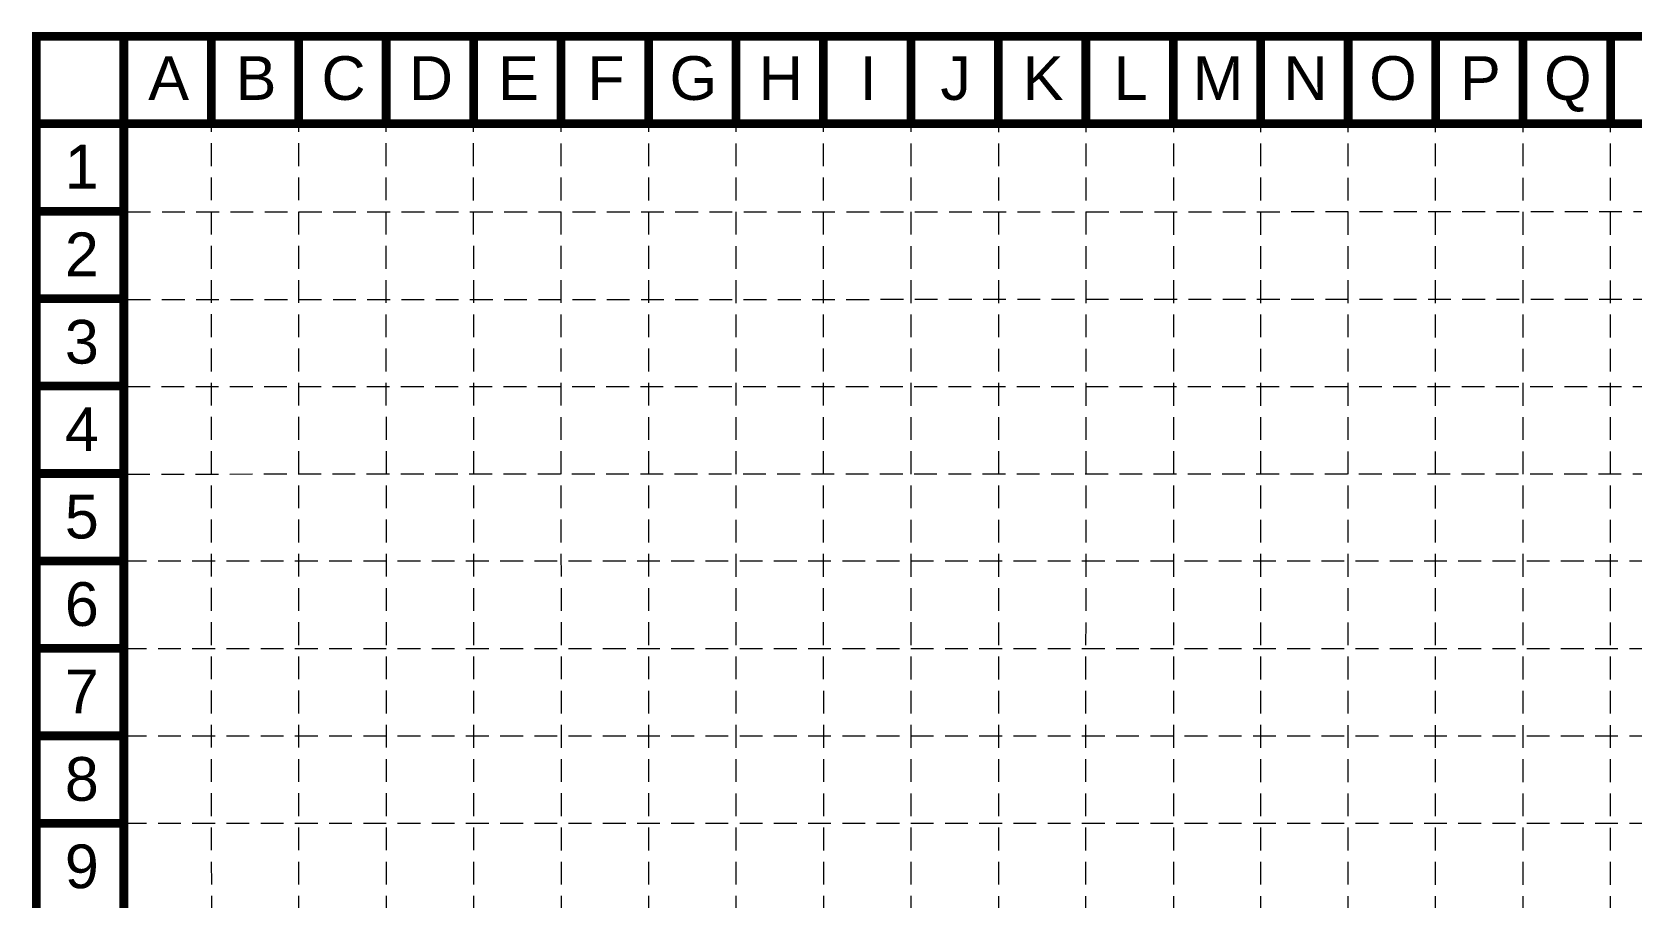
# Model space of a CAD drawing. Extents: x 2509062 to 2510599, y 7103311 to 7105769.
# Drawn here: x 2509062 to 2509763, y 7105389 to 7105769 of the extents above; entities that cross this region are included whole.
import ezdxf
from ezdxf.enums import TextEntityAlignment as Align

# ---------------------------------------------------------------- set-up
doc = ezdxf.new("R2010")
doc.units = 0
doc.header["$LTSCALE"] = 40
doc.header["$MEASUREMENT"] = 0
doc.linetypes.add('DASHED', pattern=[0.75, 0.5, -0.25])
doc.linetypes.add('HIDDEN', pattern=[0.375, 0.25, -0.125])
doc.layers.add('BASE', color=7, linetype='Continuous')
doc.layers.add('GRID', color=254, linetype='DASHED')
doc.styles.get("Standard").update_dxf_attribs({"font": 'ARIAL.TTF'})

msp = doc.modelspace()

# ---------------------------------------------------------------- linework, layer by layer
at = {"layer": 'BASE', "color": 9}
msp.add_line((2509102.19, 7105728.4), (2510559.01, 7105728.4), dxfattribs=at)
at = {"layer": 'BASE', "const_width": 3.83}
for points in [[(2509102.19, 7105766.73), (2509063.86, 7105766.73)], [(2509102.19, 7105766.73), (2509102.19, 7105728.4)], [(2509140.53, 7105766.73), (2509140.53, 7105728.4)], [(2509178.87, 7105766.73), (2509178.87, 7105728.4)], [(2509217.21, 7105766.73), (2509217.21, 7105728.4)], [(2509255.54, 7105766.73), (2509255.54, 7105728.4)], [(2509293.88, 7105766.73), (2509293.88, 7105728.4)], [(2509332.22, 7105766.73), (2509332.22, 7105728.4)], [(2509370.55, 7105766.73), (2509370.55, 7105728.4)], [(2509408.89, 7105766.73), (2509408.89, 7105728.4)], [(2509447.23, 7105766.73), (2509447.23, 7105728.4)], [(2509485.57, 7105766.73), (2509485.57, 7105728.4)], [(2509523.9, 7105766.73), (2509523.9, 7105728.4)], [(2509562.24, 7105766.73), (2509562.24, 7105728.4)], [(2509600.58, 7105766.73), (2509600.58, 7105728.4)], [(2509638.91, 7105766.73), (2509638.91, 7105728.4)], [(2509677.25, 7105766.73), (2509677.25, 7105728.4)], [(2509715.59, 7105766.73), (2509715.59, 7105728.4)], [(2509753.93, 7105766.73), (2509753.93, 7105728.4)], [(2509102.19, 7105728.4), (2509063.86, 7105728.4)], [(2509102.19, 7105690.06), (2509063.86, 7105690.06)], [(2509102.19, 7105651.72), (2509063.86, 7105651.72)], [(2509102.19, 7105613.39), (2509063.86, 7105613.39)], [(2509102.19, 7105575.05), (2509063.86, 7105575.05)], [(2509102.19, 7105536.71), (2509063.86, 7105536.71)], [(2509102.19, 7105498.37), (2509063.86, 7105498.37)], [(2509102.19, 7105460.04), (2509063.86, 7105460.04)], [(2509102.19, 7105421.7), (2509063.86, 7105421.7)]]:
    msp.add_lwpolyline(points, dxfattribs=at)
for points in [[(2510597.34, 7103313.16), (2510597.34, 7105766.73), (2509063.86, 7105766.73), (2509063.86, 7103313.16)], [(2510559.01, 7103351.49), (2510559.01, 7105728.4), (2509102.19, 7105728.4), (2509102.19, 7103351.49)]]:
    msp.add_lwpolyline(points, close=True, dxfattribs=at)
at = {"layer": 'GRID', "color": 252, "linetype": 'HIDDEN', "lineweight": 0}
for p, q in [((2509140.88, 7103504.85), (2509140.67, 7105726.96)), ((2509179.38, 7103504.84), (2509178.91, 7105726.94)), ((2509217.6, 7103504.84), (2509217.25, 7105726.84)), ((2509256.15, 7103504.83), (2509255.54, 7105726.78)), ((2509294.13, 7103504.82), (2509293.97, 7105727.08)), ((2509332.23, 7103504.82), (2509332.35, 7105727)), ((2509370.86, 7103504.81), (2509370.65, 7105726.86)), ((2509409.33, 7103504.81), (2509408.94, 7105726.9)), ((2509447.37, 7103504.8), (2509447.37, 7105726.87)), ((2509485.81, 7103504.79), (2509485.77, 7105726.86)), ((2509523.91, 7103504.79), (2509523.99, 7105726.86)), ((2509562.26, 7103504.78), (2509562.49, 7105726.81)), ((2509600.58, 7103504.78), (2509600.58, 7105728.4)), ((2509638.91, 7103504.77), (2509638.91, 7105728.4)), ((2509677.25, 7103504.76), (2509677.25, 7105728.4)), ((2509715.59, 7103504.76), (2509715.59, 7105728.4)), ((2509753.93, 7103504.75), (2509753.93, 7105728.4)), ((2509103.94, 7105689.8), (2510558.38, 7105689.99)), ((2509103.91, 7105651.36), (2510558.38, 7105651.65)), ((2509103.69, 7105613.14), (2510559.01, 7105613.39)), ((2509103.64, 7105574.83), (2510559.01, 7105575.05)), ((2509102.19, 7105536.71), (2510559.01, 7105536.71)), ((2509102.19, 7105498.37), (2510559.01, 7105498.37)), ((2509102.19, 7105460.04), (2510559.01, 7105460.04)), ((2509102.19, 7105421.7), (2510559.01, 7105421.7))]:
    msp.add_line(p, q, dxfattribs=at)

# ---------------------------------------------------------------- texts
at = {"layer": 'BASE'}
for s, p in [('A', (2509121.83, 7105748.45)), ('B', (2509160.17, 7105748.45)), ('C', (2509198.5, 7105748.45)), ('D', (2509236.84, 7105748.45)), ('E', (2509275.18, 7105748.45)), ('F', (2509313.51, 7105748.45)), ('G', (2509351.85, 7105748.45)), ('H', (2509390.19, 7105748.45)), ('I', (2509428.53, 7105748.45)), ('J', (2509466.86, 7105748.45)), ('K', (2509505.2, 7105748.45)), ('L', (2509543.54, 7105748.45)), ('M', (2509581.87, 7105748.45)), ('N', (2509620.21, 7105748.45)), ('O', (2509658.55, 7105748.45)), ('P', (2509696.89, 7105748.45)), ('Q', (2509735.22, 7105748.45)), ('1', (2509083.73, 7105709.66)), ('1', (2509083.78, 7105709.5)), ('2', (2509083.78, 7105671.16)), ('3', (2509083.78, 7105632.82)), ('4', (2509083.78, 7105594.49)), ('5', (2509083.78, 7105556.15)), ('6', (2509083.78, 7105517.81)), ('7', (2509083.78, 7105479.47)), ('8', (2509083.78, 7105441.14)), ('9', (2509083.78, 7105402.8))]:
    msp.add_text(s, height=19.17, dxfattribs=at).set_placement(p, align=Align.MIDDLE_CENTER)

doc.saveas('drawing.dxf')
